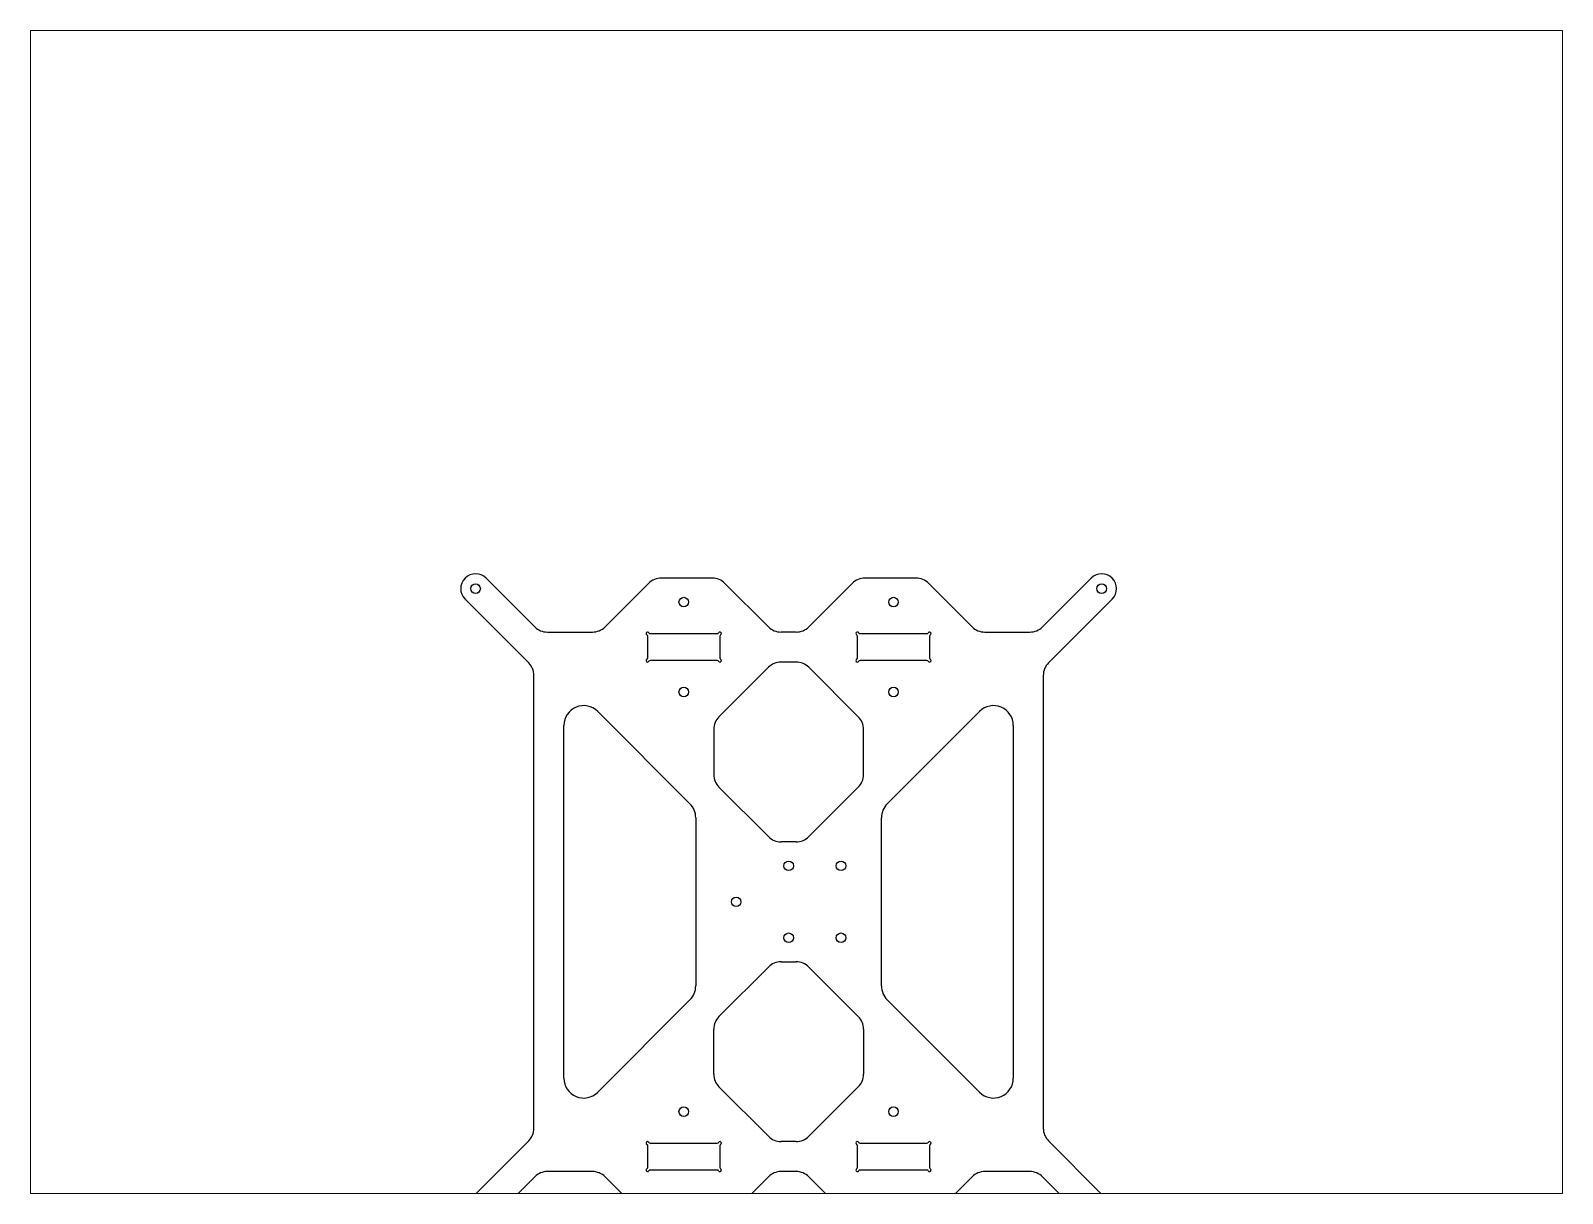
# Paper-space layout 'Presentación1' of a CAD drawing. Header units: millimetres. Extents: x 26 to 231, y 20 to 176.
# The model-space entities are those that its viewports show. They can reach past a viewport. Long polylines and large blocks are cut down to what shows.
import ezdxf

# ---------------------------------------------------------------- set-up
doc = ezdxf.new("R2010")
doc.units = ezdxf.units.MM
doc.layers.add('WHITE', color=7, linetype='Continuous')

msp = doc.modelspace()

# ---------------------------------------------------------------- linework, layer by layer
at = {"layer": 'WHITE', "linetype": 'Continuous'}
for p, q in [((91.89, 241.63), (77.41, 227.15)), ((113.16, 243.39), (96.13, 243.39)), ((131.89, 227.15), (117.41, 241.63)), ((159.89, 241.63), (145.41, 227.15)), ((181.16, 243.39), (164.13, 243.39)), ((199.89, 227.15), (185.41, 241.63)), ((51.89, 215.15), (30.65, 236.39)), ((246.65, 236.39), (225.41, 215.15)), ((141.16, 225.39), (136.13, 225.39)), ((141.16, 215.39), (136.13, 215.39)), ((53.65, 59.87), (53.65, 210.9)), ((131.89, 213.63), (115.41, 197.15)), ((161.89, 197.15), (145.41, 213.63)), ((74.92, 198.92), (105.72, 168.12)), ((171.58, 168.12), (202.38, 198.92)), ((63.65, 76.52), (63.65, 194.25)), ((113.65, 192.9), (113.65, 177.87)), ((163.65, 177.87), (163.65, 192.9)), ((213.65, 194.25), (213.65, 76.52)), ((131.89, 157.15), (115.41, 173.63)), ((161.89, 173.63), (145.41, 157.15)), ((107.65, 163.45), (107.65, 107.32)), ((169.65, 107.32), (169.65, 163.45)), ((141.16, 155.39), (136.13, 155.39)), ((115.41, 97.15), (131.89, 113.63)), ((136.13, 115.39), (141.16, 115.39)), ((145.41, 113.63), (161.89, 97.15)), ((105.72, 102.66), (74.92, 71.86)), ((202.38, 71.86), (171.58, 102.66)), ((113.65, 77.87), (113.65, 92.9)), ((163.65, 92.9), (163.65, 77.87)), ((131.89, 57.15), (115.41, 73.63)), ((161.89, 73.63), (145.41, 57.15)), ((30.65, 34.39), (51.89, 55.63)), ((141.16, 55.39), (136.13, 55.39)), ((225.41, 55.63), (246.65, 34.39)), ((53.89, 43.63), (37.65, 27.39)), ((73.16, 45.39), (58.13, 45.39)), ((91.89, 29.15), (77.41, 43.63)), ((131.89, 43.63), (117.41, 29.15)), ((141.16, 45.39), (136.13, 45.39)), ((159.89, 29.15), (145.41, 43.63)), ((199.89, 43.63), (185.41, 29.15)), ((219.16, 45.39), (204.13, 45.39)), ((239.65, 27.39), (223.41, 43.63))]:
    msp.add_line(p, q, dxfattribs=at)
for points in [[(37.65, 243.39), (53.89, 227.15, 0.198912), (58.13, 225.39), (73.16, 225.39, 0.198912), (77.41, 227.15)], [(204.13, 225.39), (219.16, 225.39, 0.198912), (223.41, 227.15), (239.65, 243.39)], [(92.03, 225.14, 0.267948), (92.47, 224.89), (114.83, 224.89, 0.267948), (115.27, 225.14)], [(162.03, 225.14, 0.267948), (162.47, 224.89), (184.83, 224.89, 0.267948), (185.27, 225.14)], [(91.35, 216.32, 0.267948), (91.6, 216.75), (91.6, 224.02, 0.267949), (91.35, 224.46)], [(115.95, 224.46, 0.267949), (115.7, 224.02), (115.7, 216.75, 0.267948), (115.95, 216.32)], [(161.35, 216.32, 0.267948), (161.6, 216.75), (161.6, 224.02, 0.267949), (161.35, 224.46)], [(185.95, 224.46, 0.267949), (185.7, 224.02), (185.7, 216.75, 0.267948), (185.95, 216.32)], [(115.27, 215.64, 0.267949), (114.83, 215.89), (92.47, 215.89, 0.267949), (92.03, 215.64)], [(185.27, 215.64, 0.267949), (184.83, 215.89), (162.47, 215.89, 0.267949), (162.03, 215.64)], [(91.35, 46.32, 0.267949), (91.6, 46.75), (91.6, 54.02, 0.267948), (91.35, 54.46)], [(92.03, 55.14, 0.267949), (92.47, 54.89), (114.83, 54.89, 0.267949), (115.27, 55.14)], [(115.95, 54.46, 0.267948), (115.7, 54.02), (115.7, 46.75, 0.267949), (115.95, 46.32)], [(161.35, 46.32, 0.267949), (161.6, 46.75), (161.6, 54.02, 0.267948), (161.35, 54.46)], [(162.03, 55.14, 0.267949), (162.47, 54.89), (184.83, 54.89, 0.267949), (185.27, 55.14)], [(185.95, 54.46, 0.267948), (185.7, 54.02), (185.7, 46.75, 0.267949), (185.95, 46.32)], [(115.27, 45.64, 0.267948), (114.83, 45.89), (92.47, 45.89, 0.267948), (92.03, 45.64)], [(185.27, 45.64, 0.267948), (184.83, 45.89), (162.47, 45.89, 0.267948), (162.03, 45.64)]]:
    msp.add_lwpolyline(points, format="xyb", dxfattribs=at)
at = {"layer": 'WHITE'}
msp.add_lwpolyline([(223.65, 210.9), (223.65, 150.34), (223.65, 120.44), (223.65, 59.87, 0.198913), (225.41, 55.63)], format="xyb", dxfattribs=at)
at = {"layer": 'WHITE', "linetype": 'Continuous'}
for centre in [(34.15, 239.89), (243.15, 239.89), (103.65, 235.39), (173.65, 235.39), (103.65, 205.39), (173.65, 205.39), (138.65, 147.39), (156.15, 147.39), (121.15, 135.39), (138.65, 123.39), (156.15, 123.39), (103.65, 65.39), (173.65, 65.39), (103.65, 35.39), (173.65, 35.39)]:
    msp.add_circle(centre, 1.6, dxfattribs=at)
for centre, radius, start, end in [((34.15, 239.89), 4.95, 45.0001, 224.9999), ((96.13, 237.39), 6, 90, 134.9999), ((113.16, 237.39), 6, 45, 89.9999), ((164.13, 237.39), 6, 90, 134.9999), ((181.16, 237.39), 6, 45, 89.9999), ((243.15, 239.89), 4.95, 315.0001, 134.9999), ((91.6, 224.89), 0.5, 30.0002, 240), ((115.7, 224.89), 0.5, 300, 149.9998), ((136.13, 231.39), 6, 225, 270), ((141.16, 231.39), 6, 270, 314.9999), ((161.6, 224.89), 0.5, 30.0002, 240), ((185.7, 224.89), 0.5, 300, 149.9998), ((204.13, 231.39), 6, 225, 270), ((47.65, 210.9), 6, 0, 45), ((91.6, 215.89), 0.5, 120.0002, 330), ((115.7, 215.89), 0.5, 210, 59.9998), ((136.13, 209.39), 6, 90, 135), ((141.16, 209.39), 6, 44.9999, 90), ((161.6, 215.89), 0.5, 120.0002, 330), ((185.7, 215.89), 0.5, 210, 59.9998), ((229.65, 210.9), 6, 135, 180), ((70.25, 194.25), 6.6, 45, 180), ((207.05, 194.25), 6.6, 0, 135), ((119.65, 192.9), 6, 135, 179.9999), ((157.65, 192.9), 6, 360, 45), ((119.65, 177.87), 6, 180, 225), ((157.65, 177.87), 6, 315, 0), ((101.05, 163.45), 6.6, 360, 45), ((176.25, 163.45), 6.6, 135, 180), ((136.13, 161.39), 6, 225, 270), ((141.16, 161.39), 6, 270, 315), ((136.13, 109.39), 6, 90, 135), ((141.16, 109.39), 6, 45, 90), ((101.05, 107.32), 6.6, 315, 0), ((176.25, 107.32), 6.6, 180, 225), ((119.65, 92.9), 6, 135, 180), ((157.65, 92.9), 6, 360, 45), ((119.65, 77.87), 6, 180, 225), ((157.65, 77.87), 6, 315, 360), ((70.25, 76.52), 6.6, 180, 315), ((207.05, 76.52), 6.6, 225, 360), ((47.65, 59.87), 6, 315, 360), ((136.13, 61.39), 6, 225, 270), ((141.16, 61.39), 6, 270, 315), ((91.6, 54.89), 0.5, 30, 239.9998), ((115.7, 54.89), 0.5, 300.0002, 150), ((161.6, 54.89), 0.5, 30, 239.9998), ((185.7, 54.89), 0.5, 300.0002, 150), ((91.6, 45.89), 0.5, 120, 329.9998), ((115.7, 45.89), 0.5, 210.0002, 60), ((161.6, 45.89), 0.5, 120, 329.9998), ((185.7, 45.89), 0.5, 210.0002, 60), ((58.13, 39.39), 6, 90, 135), ((73.16, 39.39), 6, 45, 90), ((136.13, 39.39), 6, 90, 135), ((141.16, 39.39), 6, 45, 90), ((204.13, 39.39), 6, 90, 135), ((219.16, 39.39), 6, 45, 90)]:
    msp.add_arc(centre, radius, start, end, dxfattribs=at)

psp = doc.layouts.new('Presentación1')

# ---------------------------------------------------------------- viewports
at = {"layer": 'WHITE', "view_target_point": (194.44, 232.09)}
psp.add_viewport(center=(128.5, 97.5), size=(205.6, 156), view_center_point=(-53.16, 0), view_height=387.9424, dxfattribs=at)

doc.saveas('drawing.dxf')
